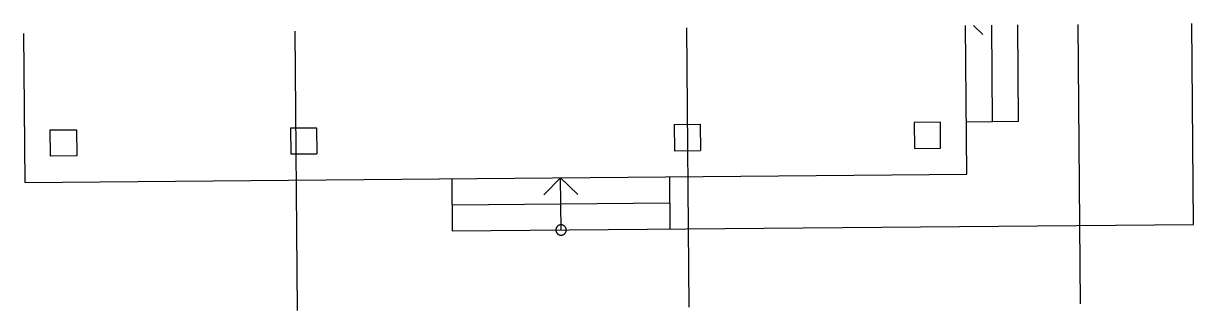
# Model space of a CAD drawing. Extents: x 170 to 1759, y 1669 to 2058.
import ezdxf

# ---------------------------------------------------------------- set-up
doc = ezdxf.new("R2010")
doc.units = 0

msp = doc.modelspace()

# ---------------------------------------------------------------- linework, layer by layer
for p, q in [((1070.2, 2052.4), (1073.5, 1673.3)), ((1451.1, 1853.8), (1449.3, 2055.7)), ((1472.6, 2043.4), (1459.9, 2055.8)), ((1485.9, 1924.9), (1484.8, 2056)), ((1521.3, 1925.2), (1520.2, 2056.4)), ((1601.7, 2057.1), (1605, 1677.9)), ((1758.8, 1785.6), (1756.4, 2058.4)), ((170.2, 2044.6), (172, 1842.6)), ((538.7, 2047.8), (542, 1668.7)), ((1415, 1924.3), (1379.6, 1924)), ((1379.6, 1924), (1379.9, 1888.6)), ((1415.4, 1888.9), (1415, 1924.3)), ((1415, 1924.3), (1415, 1924.3)), ((1521.3, 1925.2), (1450.5, 1924.6)), ((206.8, 1913.8), (242.3, 1914.1)), ((207.1, 1878.3), (206.8, 1913.8)), ((206.8, 1913.8), (206.8, 1913.8)), ((242.3, 1914.1), (242.6, 1878.7)), ((532.8, 1916.6), (568.2, 1916.9)), ((532.8, 1916.6), (533.1, 1881.2)), ((568.2, 1916.9), (568.5, 1881.5)), ((1053.6, 1921.2), (1089.1, 1921.5)), ((1053.6, 1921.2), (1053.9, 1885.7)), ((1089.1, 1921.5), (1089.4, 1886)), ((242.6, 1878.7), (207.1, 1878.3)), ((533.1, 1881.2), (568.5, 1881.5)), ((1053.9, 1885.7), (1089.4, 1886)), ((1379.9, 1888.6), (1415.4, 1888.9)), ((172, 1842.6), (1451.1, 1853.8)), ((751.9, 1847.7), (752.5, 1776.8)), ((876.6, 1825.6), (899.5, 1849)), ((900.2, 1778.1), (899.5, 1849)), ((922.9, 1826), (899.5, 1849)), ((1047.2, 1850.2), (1047.8, 1779.4)), ((752.2, 1812.2), (1047.5, 1814.8)), ((752.5, 1776.8), (1758.8, 1785.6)), ((893.3, 1779.6), (893.2, 1779.1)), ((893.4, 1780.1), (893.3, 1779.6)), ((893.6, 1780.6), (893.4, 1780.1)), ((893.8, 1781.1), (893.6, 1780.6)), ((894, 1781.6), (893.8, 1781.1)), ((894.3, 1782), (894, 1781.6)), ((894.6, 1782.4), (894.3, 1782)), ((894.9, 1782.8), (894.6, 1782.4)), ((895.3, 1783.2), (894.9, 1782.8)), ((895.7, 1783.6), (895.3, 1783.2)), ((896.1, 1783.9), (895.7, 1783.6)), ((896.6, 1784.2), (896.1, 1783.9)), ((897, 1784.4), (896.6, 1784.2)), ((897.5, 1784.6), (897, 1784.4)), ((898, 1784.8), (897.5, 1784.6)), ((898.5, 1784.9), (898, 1784.8)), ((899, 1785), (898.5, 1784.9)), ((899.6, 1785.1), (899, 1785)), ((900.1, 1785.1), (899.6, 1785.1)), ((900.6, 1785.1), (900.1, 1785.1)), ((901.1, 1785.1), (900.6, 1785.1)), ((901.7, 1785), (901.1, 1785.1)), ((902.2, 1784.8), (901.7, 1785)), ((902.7, 1784.7), (902.2, 1784.8)), ((903.2, 1784.5), (902.7, 1784.7)), ((903.6, 1784.2), (903.2, 1784.5)), ((904.1, 1783.9), (903.6, 1784.2)), ((904.5, 1783.6), (904.1, 1783.9)), ((904.9, 1783.3), (904.5, 1783.6)), ((905.3, 1782.9), (904.9, 1783.3)), ((905.6, 1782.5), (905.3, 1782.9)), ((905.9, 1782.1), (905.6, 1782.5)), ((906.2, 1781.7), (905.9, 1782.1)), ((906.5, 1781.2), (906.2, 1781.7)), ((906.7, 1780.7), (906.5, 1781.2)), ((906.9, 1780.2), (906.7, 1780.7)), ((907, 1779.7), (906.9, 1780.2)), ((907.1, 1779.2), (907, 1779.7)), ((907.2, 1778.7), (907.1, 1779.2)), ((893.2, 1779.1), (893.1, 1778.6)), ((893.1, 1778.6), (893.1, 1778)), ((893.1, 1778), (893.1, 1777.5)), ((893.1, 1777.5), (893.2, 1777)), ((893.2, 1777), (893.3, 1776.5)), ((893.3, 1776.5), (893.4, 1776)), ((893.4, 1776), (893.6, 1775.5)), ((893.6, 1775.5), (893.8, 1775)), ((893.8, 1775), (894.1, 1774.5)), ((894.1, 1774.5), (894.4, 1774.1)), ((894.4, 1774.1), (894.7, 1773.6)), ((894.7, 1773.6), (895, 1773.2)), ((895, 1773.2), (895.4, 1772.9)), ((895.4, 1772.9), (895.8, 1772.5)), ((895.8, 1772.5), (896.2, 1772.2)), ((896.2, 1772.2), (896.7, 1772)), ((896.7, 1772), (897.2, 1771.7)), ((897.2, 1771.7), (897.6, 1771.5)), ((897.6, 1771.5), (898.1, 1771.3)), ((898.1, 1771.3), (898.6, 1771.2)), ((898.6, 1771.2), (899.2, 1771.1)), ((899.2, 1771.1), (899.7, 1771.1)), ((899.7, 1771.1), (900.2, 1771)), ((900.2, 1771), (900.7, 1771.1)), ((900.7, 1771.1), (901.3, 1771.1)), ((901.3, 1771.1), (901.8, 1771.2)), ((901.8, 1771.2), (902.3, 1771.4)), ((902.3, 1771.4), (902.8, 1771.5)), ((902.8, 1771.5), (903.3, 1771.8)), ((903.3, 1771.8), (903.7, 1772)), ((903.7, 1772), (904.2, 1772.3)), ((904.2, 1772.3), (904.6, 1772.6)), ((904.6, 1772.6), (905, 1773)), ((905, 1773), (905.4, 1773.3)), ((905.4, 1773.3), (905.7, 1773.7)), ((905.7, 1773.7), (906, 1774.2)), ((906, 1774.2), (906.3, 1774.6)), ((906.3, 1774.6), (906.5, 1775.1)), ((906.5, 1775.1), (906.7, 1775.6)), ((906.7, 1775.6), (906.9, 1776.1)), ((906.9, 1776.1), (907, 1776.6)), ((907, 1776.6), (907.1, 1777.1)), ((907.1, 1777.1), (907.2, 1777.6)), ((907.2, 1778.1), (907.2, 1778.7)), ((907.2, 1777.6), (907.2, 1778.1))]:
    msp.add_line(p, q)

doc.saveas('drawing.dxf')
